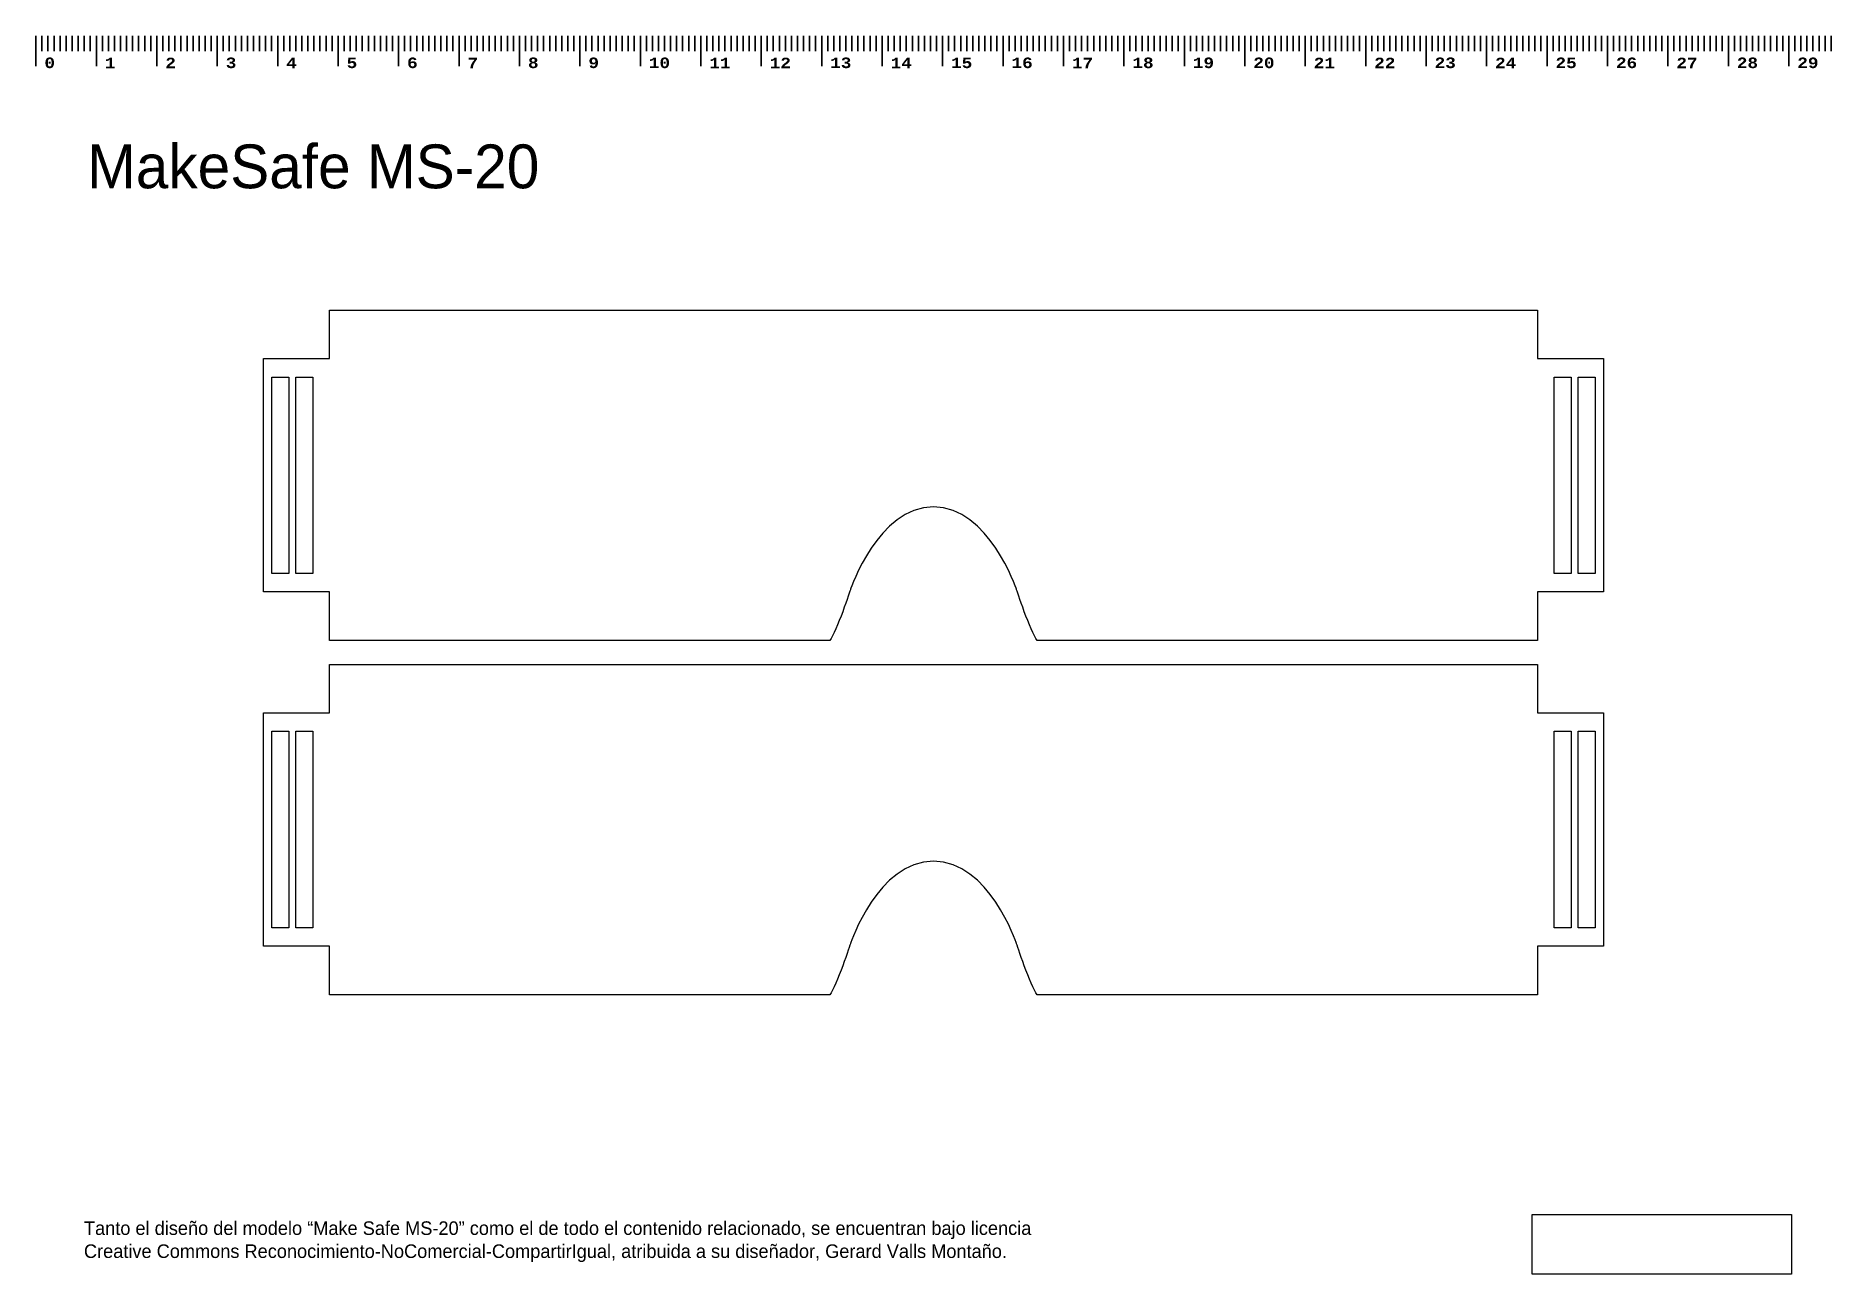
# Model space of a CAD drawing. Header units: centimetres. Extents: x 0 to 29.7, y -20.5 to 0.
import ezdxf

# ---------------------------------------------------------------- set-up
doc = ezdxf.new("R2010")
doc.units = ezdxf.units.CM
doc.header["$MEASUREMENT"] = 0
for name, color, linetype in [('Aviso Legal', 7, 'Continuous'), ('Nombre MakeSafe MS-20', 7, 'Continuous'), ('Plantillas de corte', 7, 'Continuous'), ('Regla', 7, 'Continuous')]:
    doc.layers.add(name, color=color, linetype=linetype)
picture_1 = doc.add_image_def('image1.png', size_in_pixel=(518, 119))

# ---------------------------------------------------------------- blocks, each defined once
blk = doc.blocks.new('block 2')
at = {"layer": 'Regla', "color": 178, "lineweight": 35, "true_color": 0x010101}
for points in [[(0, 0), (0, -0.5)], [(1, 0), (1, -0.5)], [(2, 0), (2, -0.5)], [(3, 0), (3, -0.5)], [(4, 0), (4, -0.5)], [(5, 0), (5, -0.5)], [(6, 0), (6, -0.5)], [(7, 0), (7, -0.5)], [(8, 0), (8, -0.5)], [(9, 0), (9, -0.5)], [(10, 0), (10, -0.5)], [(11, 0), (11, -0.5)], [(12, 0), (12, -0.5)], [(13, 0), (13, -0.5)], [(14, 0), (14, -0.5)], [(15, 0), (15, -0.5)], [(16, 0), (16, -0.5)], [(17, 0), (17, -0.5)], [(18, 0), (18, -0.5)], [(19, 0), (19, -0.5)], [(20, 0), (20, -0.5)], [(21, 0), (21, -0.5)], [(22, 0), (22, -0.5)], [(23, 0), (23, -0.5)], [(24, 0), (24, -0.5)], [(25, 0), (25, -0.5)], [(26, 0), (26, -0.5)], [(27, 0), (27, -0.5)], [(28, 0), (28, -0.5)], [(29, 0), (29, -0.5)]]:
    blk.add_lwpolyline(points, dxfattribs=at)
at = {"layer": 'Regla', "color": 178, "true_color": 0x010101, "char_height": 0.17484, "attachment_point": 7}
for s, insert in [('\\fCourier New|b1|i0|c0|p34;\\W1;0', (0.141, -0.535)), ('\\fCourier New|b1|i0|c0|p34;\\W1;1', (1.141, -0.535)), ('\\fCourier New|b1|i0|c0|p34;\\W1;2', (2.141, -0.535)), ('\\fCourier New|b1|i0|c0|p34;\\W1;3', (3.141, -0.535)), ('\\fCourier New|b1|i0|c0|p34;\\W1;4', (4.141, -0.535)), ('\\fCourier New|b1|i0|c0|p34;\\W1;5', (5.141, -0.535)), ('\\fCourier New|b1|i0|c0|p34;\\W1;6', (6.141, -0.535)), ('\\fCourier New|b1|i0|c0|p34;\\W1;7', (7.141, -0.535)), ('\\fCourier New|b1|i0|c0|p34;\\W1;8', (8.141, -0.535)), ('\\fCourier New|b1|i0|c0|p34;\\W1;9', (9.141, -0.535)), ('\\fCourier New|b1|i0|c0|p34;\\W1;10', (10.141, -0.535)), ('\\fCourier New|b1|i0|c0|p34;\\W1;11', (11.141, -0.535)), ('\\fCourier New|b1|i0|c0|p34;\\W1;12', (12.141, -0.535)), ('\\fCourier New|b1|i0|c0|p34;\\W1;13', (13.141, -0.535)), ('\\fCourier New|b1|i0|c0|p34;\\W1;14', (14.141, -0.535)), ('\\fCourier New|b1|i0|c0|p34;\\W1;15', (15.141, -0.535)), ('\\fCourier New|b1|i0|c0|p34;\\W1;16', (16.141, -0.535)), ('\\fCourier New|b1|i0|c0|p34;\\W1;17', (17.141, -0.535)), ('\\fCourier New|b1|i0|c0|p34;\\W1;18', (18.141, -0.535)), ('\\fCourier New|b1|i0|c0|p34;\\W1;19', (19.141, -0.535)), ('\\fCourier New|b1|i0|c0|p34;\\W1;20', (20.141, -0.535)), ('\\fCourier New|b1|i0|c0|p34;\\W1;21', (21.141, -0.535)), ('\\fCourier New|b1|i0|c0|p34;\\W1;22', (22.141, -0.535)), ('\\fCourier New|b1|i0|c0|p34;\\W1;23', (23.141, -0.535)), ('\\fCourier New|b1|i0|c0|p34;\\W1;24', (24.141, -0.535)), ('\\fCourier New|b1|i0|c0|p34;\\W1;25', (25.141, -0.535)), ('\\fCourier New|b1|i0|c0|p34;\\W1;26', (26.141, -0.535)), ('\\fCourier New|b1|i0|c0|p34;\\W1;27', (27.141, -0.535)), ('\\fCourier New|b1|i0|c0|p34;\\W1;28', (28.141, -0.535)), ('\\fCourier New|b1|i0|c0|p34;\\W1;29', (29.141, -0.535))]:
    blk.add_mtext(s, dxfattribs=dict(at, insert=insert))
blk = doc.blocks.new('block 3')
at = {"layer": 'Regla', "color": 178, "lineweight": 35, "true_color": 0x010101}
for points in [[(0.1, 0), (0.1, -0.25)], [(0.2, 0), (0.2, -0.25)], [(0.3, 0), (0.3, -0.25)], [(0.4, 0), (0.4, -0.25)], [(0.5, 0), (0.5, -0.25)], [(0.6, 0), (0.6, -0.25)], [(0.7, 0), (0.7, -0.25)], [(0.8, 0), (0.8, -0.25)], [(0.9, 0), (0.9, -0.25)], [(1.1, 0), (1.1, -0.25)], [(1.2, 0), (1.2, -0.25)], [(1.3, 0), (1.3, -0.25)], [(1.4, 0), (1.4, -0.25)], [(1.5, 0), (1.5, -0.25)], [(1.6, 0), (1.6, -0.25)], [(1.7, 0), (1.7, -0.25)], [(1.8, 0), (1.8, -0.25)], [(1.9, 0), (1.9, -0.25)], [(2.1, 0), (2.1, -0.25)], [(2.2, 0), (2.2, -0.25)], [(2.3, 0), (2.3, -0.25)], [(2.4, 0), (2.4, -0.25)], [(2.5, 0), (2.5, -0.25)], [(2.6, 0), (2.6, -0.25)], [(2.7, 0), (2.7, -0.25)], [(2.8, 0), (2.8, -0.25)], [(2.9, 0), (2.9, -0.25)], [(3.1, 0), (3.1, -0.25)], [(3.2, 0), (3.2, -0.25)], [(3.3, 0), (3.3, -0.25)], [(3.4, 0), (3.4, -0.25)], [(3.5, 0), (3.5, -0.25)], [(3.6, 0), (3.6, -0.25)], [(3.7, 0), (3.7, -0.25)], [(3.8, 0), (3.8, -0.25)], [(3.9, 0), (3.9, -0.25)], [(4.1, 0), (4.1, -0.25)], [(4.2, 0), (4.2, -0.25)], [(4.3, 0), (4.3, -0.25)], [(4.4, 0), (4.4, -0.25)], [(4.5, 0), (4.5, -0.25)], [(4.6, 0), (4.6, -0.25)], [(4.7, 0), (4.7, -0.25)], [(4.8, 0), (4.8, -0.25)], [(4.9, 0), (4.9, -0.25)], [(5.1, 0), (5.1, -0.25)], [(5.2, 0), (5.2, -0.25)], [(5.3, 0), (5.3, -0.25)], [(5.4, 0), (5.4, -0.25)], [(5.5, 0), (5.5, -0.25)], [(5.6, 0), (5.6, -0.25)], [(5.7, 0), (5.7, -0.25)], [(5.8, 0), (5.8, -0.25)], [(5.9, 0), (5.9, -0.25)], [(6.1, 0), (6.1, -0.25)], [(6.2, 0), (6.2, -0.25)], [(6.3, 0), (6.3, -0.25)], [(6.4, 0), (6.4, -0.25)], [(6.5, 0), (6.5, -0.25)], [(6.6, 0), (6.6, -0.25)], [(6.7, 0), (6.7, -0.25)], [(6.8, 0), (6.8, -0.25)], [(6.9, 0), (6.9, -0.25)], [(7.1, 0), (7.1, -0.25)], [(7.2, 0), (7.2, -0.25)], [(7.3, 0), (7.3, -0.25)], [(7.4, 0), (7.4, -0.25)], [(7.5, 0), (7.5, -0.25)], [(7.6, 0), (7.6, -0.25)], [(7.7, 0), (7.7, -0.25)], [(7.8, 0), (7.8, -0.25)], [(7.9, 0), (7.9, -0.25)], [(8.1, 0), (8.1, -0.25)], [(8.2, 0), (8.2, -0.25)], [(8.3, 0), (8.3, -0.25)], [(8.4, 0), (8.4, -0.25)], [(8.5, 0), (8.5, -0.25)], [(8.6, 0), (8.6, -0.25)], [(8.7, 0), (8.7, -0.25)], [(8.8, 0), (8.8, -0.25)], [(8.9, 0), (8.9, -0.25)], [(9.1, 0), (9.1, -0.25)], [(9.2, 0), (9.2, -0.25)], [(9.3, 0), (9.3, -0.25)], [(9.4, 0), (9.4, -0.25)], [(9.5, 0), (9.5, -0.25)], [(9.6, 0), (9.6, -0.25)], [(9.7, 0), (9.7, -0.25)], [(9.8, 0), (9.8, -0.25)], [(9.9, 0), (9.9, -0.25)], [(10.1, 0), (10.1, -0.25)], [(10.2, 0), (10.2, -0.25)], [(10.3, 0), (10.3, -0.25)], [(10.4, 0), (10.4, -0.25)], [(10.5, 0), (10.5, -0.25)], [(10.6, 0), (10.6, -0.25)], [(10.7, 0), (10.7, -0.25)], [(10.8, 0), (10.8, -0.25)], [(10.9, 0), (10.9, -0.25)], [(11.1, 0), (11.1, -0.25)], [(11.2, 0), (11.2, -0.25)], [(11.3, 0), (11.3, -0.25)], [(11.4, 0), (11.4, -0.25)], [(11.5, 0), (11.5, -0.25)], [(11.6, 0), (11.6, -0.25)], [(11.7, 0), (11.7, -0.25)], [(11.8, 0), (11.8, -0.25)], [(11.9, 0), (11.9, -0.25)], [(12.1, 0), (12.1, -0.25)], [(12.2, 0), (12.2, -0.25)], [(12.3, 0), (12.3, -0.25)], [(12.4, 0), (12.4, -0.25)], [(12.5, 0), (12.5, -0.25)], [(12.6, 0), (12.6, -0.25)], [(12.7, 0), (12.7, -0.25)], [(12.8, 0), (12.8, -0.25)], [(12.9, 0), (12.9, -0.25)], [(13.1, 0), (13.1, -0.25)], [(13.2, 0), (13.2, -0.25)], [(13.3, 0), (13.3, -0.25)], [(13.4, 0), (13.4, -0.25)], [(13.5, 0), (13.5, -0.25)], [(13.6, 0), (13.6, -0.25)], [(13.7, 0), (13.7, -0.25)], [(13.8, 0), (13.8, -0.25)], [(13.9, 0), (13.9, -0.25)], [(14.1, 0), (14.1, -0.25)], [(14.2, 0), (14.2, -0.25)], [(14.3, 0), (14.3, -0.25)], [(14.4, 0), (14.4, -0.25)], [(14.5, 0), (14.5, -0.25)], [(14.6, 0), (14.6, -0.25)], [(14.7, 0), (14.7, -0.25)], [(14.8, 0), (14.8, -0.25)], [(14.9, 0), (14.9, -0.25)], [(15.1, 0), (15.1, -0.25)], [(15.2, 0), (15.2, -0.25)], [(15.3, 0), (15.3, -0.25)], [(15.4, 0), (15.4, -0.25)], [(15.5, 0), (15.5, -0.25)], [(15.6, 0), (15.6, -0.25)], [(15.7, 0), (15.7, -0.25)], [(15.8, 0), (15.8, -0.25)], [(15.9, 0), (15.9, -0.25)], [(16.1, 0), (16.1, -0.25)], [(16.2, 0), (16.2, -0.25)], [(16.3, 0), (16.3, -0.25)], [(16.4, 0), (16.4, -0.25)], [(16.5, 0), (16.5, -0.25)], [(16.6, 0), (16.6, -0.25)], [(16.7, 0), (16.7, -0.25)], [(16.8, 0), (16.8, -0.25)], [(16.9, 0), (16.9, -0.25)], [(17.1, 0), (17.1, -0.25)], [(17.2, 0), (17.2, -0.25)], [(17.3, 0), (17.3, -0.25)], [(17.4, 0), (17.4, -0.25)], [(17.5, 0), (17.5, -0.25)], [(17.6, 0), (17.6, -0.25)], [(17.7, 0), (17.7, -0.25)], [(17.8, 0), (17.8, -0.25)], [(17.9, 0), (17.9, -0.25)], [(18.1, 0), (18.1, -0.25)], [(18.2, 0), (18.2, -0.25)], [(18.3, 0), (18.3, -0.25)], [(18.4, 0), (18.4, -0.25)], [(18.5, 0), (18.5, -0.25)], [(18.6, 0), (18.6, -0.25)], [(18.7, 0), (18.7, -0.25)], [(18.8, 0), (18.8, -0.25)], [(18.9, 0), (18.9, -0.25)], [(19.1, 0), (19.1, -0.25)], [(19.2, 0), (19.2, -0.25)], [(19.3, 0), (19.3, -0.25)], [(19.4, 0), (19.4, -0.25)], [(19.5, 0), (19.5, -0.25)], [(19.6, 0), (19.6, -0.25)], [(19.7, 0), (19.7, -0.25)], [(19.8, 0), (19.8, -0.25)], [(19.9, 0), (19.9, -0.25)], [(20.1, 0), (20.1, -0.25)], [(20.2, 0), (20.2, -0.25)], [(20.3, 0), (20.3, -0.25)], [(20.4, 0), (20.4, -0.25)], [(20.5, 0), (20.5, -0.25)], [(20.6, 0), (20.6, -0.25)], [(20.7, 0), (20.7, -0.25)], [(20.8, 0), (20.8, -0.25)], [(20.9, 0), (20.9, -0.25)], [(21.1, 0), (21.1, -0.25)], [(21.2, 0), (21.2, -0.25)], [(21.3, 0), (21.3, -0.25)], [(21.4, 0), (21.4, -0.25)], [(21.5, 0), (21.5, -0.25)], [(21.6, 0), (21.6, -0.25)], [(21.7, 0), (21.7, -0.25)], [(21.8, 0), (21.8, -0.25)], [(21.9, 0), (21.9, -0.25)], [(22.1, 0), (22.1, -0.25)], [(22.2, 0), (22.2, -0.25)], [(22.3, 0), (22.3, -0.25)], [(22.4, 0), (22.4, -0.25)], [(22.5, 0), (22.5, -0.25)], [(22.6, 0), (22.6, -0.25)], [(22.7, 0), (22.7, -0.25)], [(22.8, 0), (22.8, -0.25)], [(22.9, 0), (22.9, -0.25)], [(23.1, 0), (23.1, -0.25)], [(23.2, 0), (23.2, -0.25)], [(23.3, 0), (23.3, -0.25)], [(23.4, 0), (23.4, -0.25)], [(23.5, 0), (23.5, -0.25)], [(23.6, 0), (23.6, -0.25)], [(23.7, 0), (23.7, -0.25)], [(23.8, 0), (23.8, -0.25)], [(23.9, 0), (23.9, -0.25)], [(24.1, 0), (24.1, -0.25)], [(24.2, 0), (24.2, -0.25)], [(24.3, 0), (24.3, -0.25)], [(24.4, 0), (24.4, -0.25)], [(24.5, 0), (24.5, -0.25)], [(24.6, 0), (24.6, -0.25)], [(24.7, 0), (24.7, -0.25)], [(24.8, 0), (24.8, -0.25)], [(24.9, 0), (24.9, -0.25)], [(25.1, 0), (25.1, -0.25)], [(25.2, 0), (25.2, -0.25)], [(25.3, 0), (25.3, -0.25)], [(25.4, 0), (25.4, -0.25)], [(25.5, 0), (25.5, -0.25)], [(25.6, 0), (25.6, -0.25)], [(25.7, 0), (25.7, -0.25)], [(25.8, 0), (25.8, -0.25)], [(25.9, 0), (25.9, -0.25)], [(26.1, 0), (26.1, -0.25)], [(26.2, 0), (26.2, -0.25)], [(26.3, 0), (26.3, -0.25)], [(26.4, 0), (26.4, -0.25)], [(26.5, 0), (26.5, -0.25)], [(26.6, 0), (26.6, -0.25)], [(26.7, 0), (26.7, -0.25)], [(26.8, 0), (26.8, -0.25)], [(26.9, 0), (26.9, -0.25)], [(27.1, 0), (27.1, -0.25)], [(27.2, 0), (27.2, -0.25)], [(27.3, 0), (27.3, -0.25)], [(27.4, 0), (27.4, -0.25)], [(27.5, 0), (27.5, -0.25)], [(27.6, 0), (27.6, -0.25)], [(27.7, 0), (27.7, -0.25)], [(27.8, 0), (27.8, -0.25)], [(27.9, 0), (27.9, -0.25)], [(28.1, 0), (28.1, -0.25)], [(28.2, 0), (28.2, -0.25)], [(28.3, 0), (28.3, -0.25)], [(28.4, 0), (28.4, -0.25)], [(28.5, 0), (28.5, -0.25)], [(28.6, 0), (28.6, -0.25)], [(28.7, 0), (28.7, -0.25)], [(28.8, 0), (28.8, -0.25)], [(28.9, 0), (28.9, -0.25)], [(29.1, 0), (29.1, -0.25)], [(29.2, 0), (29.2, -0.25)], [(29.3, 0), (29.3, -0.25)], [(29.4, 0), (29.4, -0.25)], [(29.5, 0), (29.5, -0.25)], [(29.6, 0), (29.6, -0.25)], [(29.7, 0), (29.7, -0.25)]]:
    blk.add_lwpolyline(points, dxfattribs=at)

msp = doc.modelspace()

# ---------------------------------------------------------------- linework, layer by layer
at = {"layer": 'Plantillas de corte', "color": 7, "lineweight": 25, "true_color": 0xffffff}
for points in [[(4.182, -8.893), (3.902, -8.893), (3.902, -5.642), (4.182, -5.642), (4.182, -8.893)], [(4.582, -8.893), (4.302, -8.893), (4.302, -5.642), (4.582, -5.642), (4.582, -8.893)], [(25.398, -8.893), (25.118, -8.893), (25.118, -5.642), (25.398, -5.642), (25.398, -8.893)], [(25.798, -8.893), (25.518, -8.893), (25.518, -5.642), (25.798, -5.642), (25.798, -8.893)], [(4.182, -14.751), (3.902, -14.751), (3.902, -11.5), (4.182, -11.5), (4.182, -14.751)], [(4.582, -14.751), (4.302, -14.751), (4.302, -11.5), (4.582, -11.5), (4.582, -14.751)], [(25.398, -14.751), (25.118, -14.751), (25.118, -11.5), (25.398, -11.5), (25.398, -14.751)], [(25.798, -14.751), (25.518, -14.751), (25.518, -11.5), (25.798, -11.5), (25.798, -14.751)]]:
    msp.add_lwpolyline(points, dxfattribs=at)
for points in [[(24.841, -5.337), (24.841, -5.337), (24.841, -4.537), (24.841, -4.537), (24.841, -4.537), (4.859, -4.537), (4.859, -4.537), (4.859, -4.537), (4.859, -5.337), (4.859, -5.337), (4.859, -5.337), (3.763, -5.337), (3.763, -5.337), (3.763, -5.337), (3.763, -9.197), (3.763, -9.197), (3.763, -9.197), (4.859, -9.197), (4.859, -9.197), (4.859, -9.197), (4.859, -10), (4.859, -10), (4.859, -10), (13.135, -10), (13.135, -10), (13.244, -9.859), (13.478, -9.151), (13.478, -9.151), (13.478, -9.151), (13.93, -7.792), (14.85, -7.791), (15.77, -7.792), (16.222, -9.151), (16.222, -9.151), (16.222, -9.151), (16.456, -9.859), (16.565, -10), (16.565, -10), (24.841, -10), (24.841, -10), (24.841, -10), (24.841, -9.197), (24.841, -9.197), (24.841, -9.197), (25.937, -9.197), (25.937, -9.197), (25.937, -9.197), (25.937, -5.337), (25.937, -5.337), (25.937, -5.337), (24.841, -5.337), (24.841, -5.337)], [(24.841, -11.195), (24.841, -11.195), (24.841, -10.395), (24.841, -10.395), (24.841, -10.395), (4.859, -10.395), (4.859, -10.395), (4.859, -10.395), (4.859, -11.195), (4.859, -11.195), (4.859, -11.195), (3.763, -11.195), (3.763, -11.195), (3.763, -11.195), (3.763, -15.055), (3.763, -15.055), (3.763, -15.055), (4.859, -15.055), (4.859, -15.055), (4.859, -15.055), (4.859, -15.858), (4.859, -15.858), (4.859, -15.858), (13.135, -15.858), (13.135, -15.858), (13.244, -15.717), (13.478, -15.009), (13.478, -15.009), (13.478, -15.009), (13.93, -13.65), (14.85, -13.65), (15.77, -13.65), (16.222, -15.009), (16.222, -15.009), (16.222, -15.009), (16.456, -15.717), (16.565, -15.858), (16.565, -15.858), (24.841, -15.858), (24.841, -15.858), (24.841, -15.858), (24.841, -15.055), (24.841, -15.055), (24.841, -15.055), (25.937, -15.055), (25.937, -15.055), (25.937, -15.055), (25.937, -11.195), (25.937, -11.195), (25.937, -11.195), (24.841, -11.195), (24.841, -11.195)]]:
    msp.add_open_spline(points, degree=3, knots=[0, 0, 0, 0, 1, 1, 1, 2, 2, 2, 3, 3, 3, 4, 4, 4, 5, 5, 5, 6, 6, 6, 7, 7, 7, 8, 8, 8, 9, 9, 9, 10, 10, 10, 11, 11, 11, 12, 12, 12, 13, 13, 13, 14, 14, 14, 15, 15, 15, 16, 16, 16, 17, 17, 17, 17], dxfattribs=at)

# ---------------------------------------------------------------- block references
at = {"layer": 'Regla'}
for name in ['block 2', 'block 3']:
    msp.add_blockref(name, (0, 0), dxfattribs=at)

# ---------------------------------------------------------------- texts
at = {"layer": 'Aviso Legal', "color": 250, "true_color": 0x2b2b2b, "char_height": 0.22479, "attachment_point": 7}
for s, insert in [('\\fMetropolis Regular|b0|i0|c0|p34;\\W1;Tanto el diseño del modelo “Make Safe MS-20” como el de todo el contenido relacionado, se encuentran bajo licencia ', (0.795, -19.899)), ('\\fMetropolis Regular|b0|i0|c0|p34;\\W1;Creative Commons Reconocimiento-NoComercial-CompartirIgual, atribuida a su diseñador, Gerard Valls Montaño.', (0.795, -20.28))]:
    msp.add_mtext(s, dxfattribs=dict(at, insert=insert))
at = {"layer": 'Nombre MakeSafe MS-20', "color": 179, "true_color": 0x231f20, "insert": (0.846, -2.53), "char_height": 0.72432, "attachment_point": 7}
msp.add_mtext('\\fMyriad Pro|b0|i0|c0|p34;\\W1;MakeSafe MS-20', dxfattribs=at)

# ---------------------------------------------------------------- pictures from other files: only their frames are drawn
at = {"layer": 'Aviso Legal'}
image = msp.add_image(picture_1, insert=(24.755, -20.479), size_in_units=(4.291, 0.986), dxfattribs=at)

doc.saveas('drawing.dxf')
